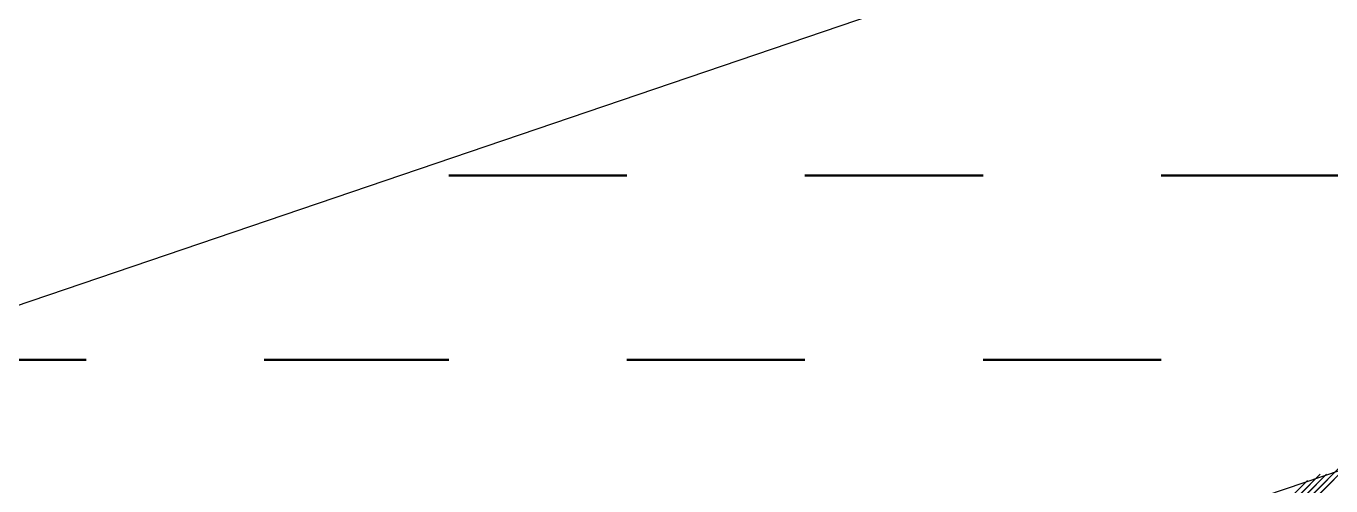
# Model space of a CAD drawing. Header units: inches. Extents: x -351 to 2582, y -266 to 144.
# Drawn here: x 279.5134 to 279.8668, y -57.0524 to -56.9277 of the extents above; entities that cross this region are included whole.
import ezdxf

# ---------------------------------------------------------------- set-up
doc = ezdxf.new("R2010")
doc.units = ezdxf.units.IN
doc.header["$MEASUREMENT"] = 0
doc.layers.add('PDF2_Geometry', color=7, linetype='Continuous')
doc.layers.add('WALL', color=7, linetype='Continuous')

# ---------------------------------------------------------------- blocks, each defined once
blk = doc.blocks.new('A$C5888202B')
at = {"layer": 'PDF2_Geometry', "lineweight": 25}
for p, q in [((-1.37499, -1.75862), (-2.96696, -2.30037)), ((-1.0847, -1.83998), (-2.8024, -2.42056))]:
    blk.add_line(p, q, dxfattribs=at)
at = {"layer": 'PDF2_Geometry', "lineweight": 50}
for p, q in [((-1.92598, -1.95092), (-1.87421, -1.95092)), ((-1.82244, -1.95092), (-1.77067, -1.95092)), ((-1.7189, -1.95092), (-1.66528, -1.95092)), ((-2.08315, -2.00454), (-2.03138, -2.00454)), ((-1.97961, -2.00454), (-1.92598, -2.00454)), ((-1.87421, -2.00454), (-1.82244, -2.00454)), ((-1.77067, -2.00454), (-1.7189, -2.00454))]:
    blk.add_line(p, q, dxfattribs=at)
at = {"layer": 'PDF2_Geometry', "color": 8, "lineweight": 5, "true_color": 0x7f7f7f}
for p, q in [((-1.87606, -2.24675), (-1.66528, -2.03597)), ((-1.66528, -2.03597), (-1.87606, -2.24675)), ((-1.66528, -2.03597), (-1.87606, -2.24675)), ((-1.87606, -2.24675), (-1.66713, -2.03597)), ((-1.66528, -2.03597), (-1.87421, -2.24675)), ((-1.87421, -2.24675), (-1.66528, -2.03597)), ((-1.88716, -2.25045), (-1.67637, -2.03967)), ((-1.88716, -2.25045), (-1.67637, -2.03967)), ((-1.88716, -2.25045), (-1.67637, -2.03967)), ((-1.67637, -2.03967), (-1.88716, -2.25045)), ((-1.88531, -2.25045), (-1.67452, -2.03967)), ((-1.67452, -2.03967), (-1.88531, -2.25045)), ((-1.88531, -2.25045), (-1.67637, -2.03967)), ((-1.67452, -2.03967), (-1.88531, -2.25045)), ((-1.88531, -2.25045), (-1.67452, -2.03967)), ((-1.67267, -2.03967), (-1.88346, -2.2486)), ((-1.88346, -2.2486), (-1.67267, -2.03967)), ((-1.88346, -2.2486), (-1.67267, -2.03967)), ((-1.67267, -2.03967), (-1.88346, -2.25045)), ((-1.88346, -2.25045), (-1.67452, -2.03967)), ((-1.67083, -2.03782), (-1.88161, -2.2486)), ((-1.88161, -2.2486), (-1.67083, -2.03782)), ((-1.88161, -2.2486), (-1.67083, -2.03782)), ((-1.67083, -2.03782), (-1.88161, -2.2486)), ((-1.88161, -2.2486), (-1.67267, -2.03782)), ((-1.67267, -2.03967), (-1.88161, -2.2486)), ((-1.87976, -2.2486), (-1.66898, -2.03782)), ((-1.66898, -2.03782), (-1.87976, -2.2486)), ((-1.87976, -2.2486), (-1.67083, -2.03782)), ((-1.66898, -2.03782), (-1.87976, -2.2486)), ((-1.87976, -2.2486), (-1.66898, -2.03782)), ((-1.66713, -2.03782), (-1.87791, -2.24675)), ((-1.87791, -2.24675), (-1.66713, -2.03782)), ((-1.66713, -2.03782), (-1.87791, -2.24675)), ((-1.87791, -2.24675), (-1.66713, -2.03782)), ((-1.87791, -2.2486), (-1.66898, -2.03782)), ((-1.87606, -2.24675), (-1.66713, -2.03782))]:
    blk.add_line(p, q, dxfattribs=at)
at = {"layer": 'PDF2_Geometry', "color": 8, "lineweight": -3, "true_color": 0x7f7f7f}
for points in [[(-1.87791, -1.63289), (-3.3534, -2.13397), (-2.93368, -2.13397)], [(-1.87791, -1.63289), (-1.48223, -1.63289), (-2.93368, -2.13397)], [(-0.91274, -1.91579), (-0.9867, -2.50746), (-2.63599, -2.50746)]]:
    blk.add_solid(points, dxfattribs=at)

msp = doc.modelspace()

# ---------------------------------------------------------------- block references
at = {"layer": 'WALL', "color": 0, "ltscale": 0.5, "xscale": 0.932005603524069, "yscale": 0.932005603524069, "zscale": 0.932005603524069}
msp.add_blockref('A$C5888202B', (281.42289, -55.14995), dxfattribs=at)

doc.saveas('drawing.dxf')
